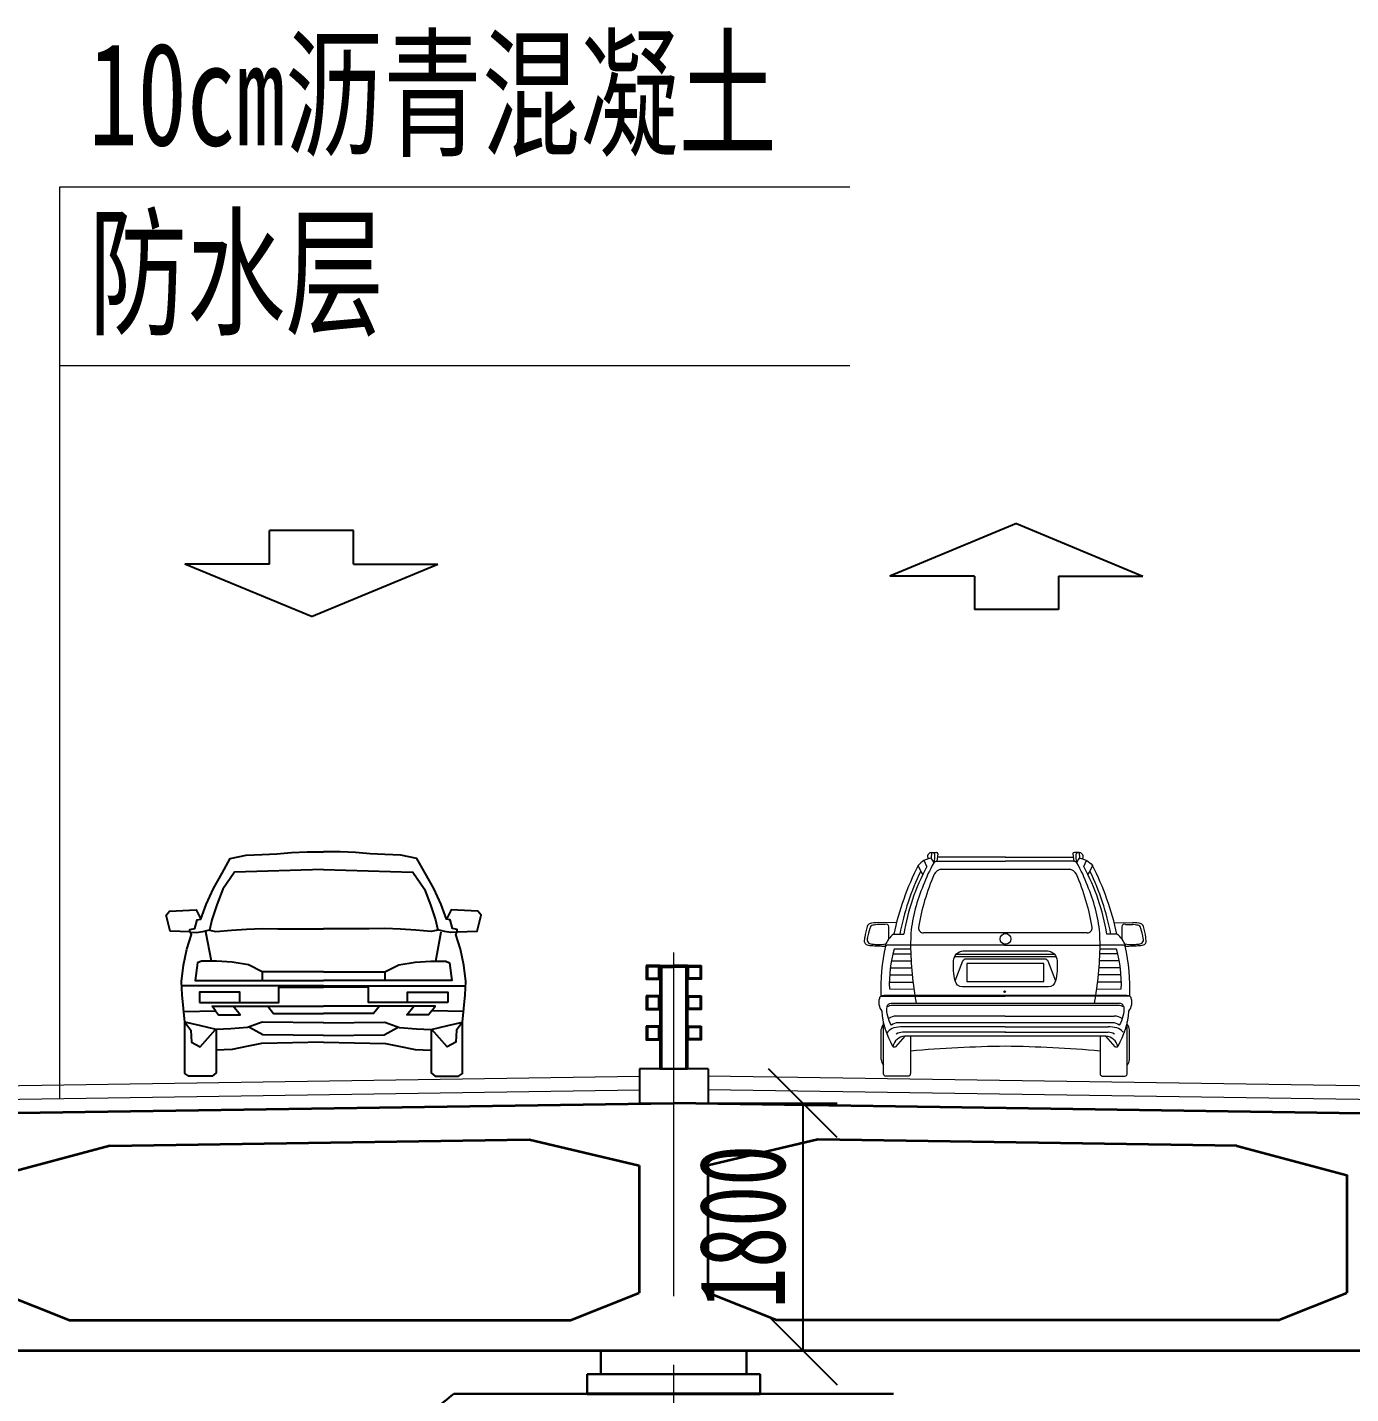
# Model space of a CAD drawing. Extents: x -2611510 to 954358, y -247163 to 181535.
# Drawn here: x 774715 to 784344, y -232535 to -222595 of the extents above; entities that cross this region are included whole.
import ezdxf

# ---------------------------------------------------------------- set-up
doc = ezdxf.new("R2010")
doc.units = 0
doc.linetypes.add('CENTER', pattern=[2, 1.25, -0.25, 0.25, -0.25])
doc.linetypes.add('CONTINOUS', pattern=[0])
doc.layers.get('Defpoints').update_dxf_attribs({"color": 8})
doc.layers.add('Dim', color=4, linetype='Continuous')
doc.layers.add('车', color=4, linetype='Continuous')
for name, color, linetype, lineweight in [('中心线', 2, 'CENTER', 15), ('文字', 7, 'Continuous', 15), ('标注', 3, 'Continuous', 18), ('桥塔结构', 4, 'Continuous', 40), ('结构', 1, 'Continuous', 30), ('结构轮廓', 1, 'Continuous', 35)]:
    doc.layers.add(name, color=color, linetype=linetype, lineweight=lineweight)
doc.styles.add('fs', font='仿宋_GB2312.TTF', dxfattribs={"width": 0.7})
doc.styles.get("Standard").update_dxf_attribs({"font": '仿宋_GB2312.TTF', "width": 0.7})
doc.dimstyles.new('250', dxfattribs={"dimscale": 250, "dimtxt": 2.5, "dimasz": 2, "dimexe": 1, "dimexo": 1, "dimgap": 0, "dimtad": 0, "dimdec": 0, "dimrnd": 0.1, "dimzin": 12, "dimdsep": 46, "dimtxsty": 'Standard', "dimblk": 'OBLIQUE', "dimcen": -1, "dimclrd": 4, "dimclre": 256, "dimclrt": 4, "dimadec": 4, "dimazin": 0, "dimtp": 2, "dimtm": 3, "dimtfac": 0.5, "dimtdec": 0, "dimtmove": 2, "dimatfit": 3, "dimldrblk": 'OBLIQUE', "dimfxl": 5, "dimfxlon": 1, "dimtvp": 0.7, "dimtolj": 1, "dimtzin": 12, "dimarcsym": 0})

# ---------------------------------------------------------------- blocks, each defined once
blk = doc.blocks.new('A$C1F375032')
at = {"layer": '车', "ltscale": 1000}
for p, q in [((-0.838, 1.048), (-0.838, 1.716)), ((-0.838, 1.716), (0.838, 1.716)), ((0.838, 1.048), (0.838, 1.716)), ((0, 0), (-2.524, 1.048)), ((-0.838, 1.048), (-2.524, 1.048)), ((0, 0), (2.524, 1.048)), ((0.838, 1.048), (2.524, 1.048))]:
    blk.add_line(p, q, dxfattribs=at)
blk = doc.blocks.new('CAMRY-F')
at = {"color": 150}
for p, q in [((-0.7183, 0.7507), (-0.7543, 0.9411)), ((0.7471, 0.7507), (0.7831, 0.9411))]:
    blk.add_line(p, q, dxfattribs=at)
for points in [[(0.0154, 0.3473), (-0.3862, 0.3517), (-0.4822, 0.3168), (-0.5914, 0.308), (-0.6874, 0.3036), (-0.7966, 0.33), (-0.8925, 0.3517), (-0.91, 0.5308), (-0.9142, 0.6179), (-0.9013, 0.7228), (-0.8793, 0.8274), (-0.8489, 0.9236), (-0.8576, 0.9409), (-0.9885, 0.9453), (-1.0147, 1.0499), (-0.9927, 1.0763), (-0.8182, 1.0848), (-0.7879, 1.0238), (-0.753, 1.12), (-0.7048, 1.2246), (-0.6479, 1.3249), (-0.5956, 1.421), (-0.4909, 1.4427), (-0.3862, 1.4471), (-0.2903, 1.4515), (-0.1943, 1.4603), (-0.0938, 1.4647), (0.0144, 1.4647)], [(0.0134, 0.3473), (0.4151, 0.3517), (0.511, 0.3168), (0.6202, 0.308), (0.7162, 0.3036), (0.8254, 0.33), (0.9214, 0.3517), (0.9388, 0.5308), (0.943, 0.6179), (0.9301, 0.7228), (0.9081, 0.8274), (0.8778, 0.9236), (0.8865, 0.9409), (1.0173, 0.9453), (1.0435, 1.0499), (1.0215, 1.0763), (0.847, 1.0848), (0.8167, 1.0238), (0.7818, 1.12), (0.7336, 1.2246), (0.6767, 1.3249), (0.6244, 1.421), (0.5197, 1.4427), (0.4151, 1.4471), (0.3191, 1.4515), (0.2232, 1.4603), (0.1227, 1.4647), (0.0144, 1.4647)], [(0.0144, 1.3488), (-0.5675, 1.3315), (-0.6441, 1.2205), (-0.6836, 1.1167), (-0.7158, 1.0205), (-0.7306, 0.9513), (-0.6885, 0.9439), (-0.5876, 0.9513), (-0.4886, 0.9587), (-0.3851, 0.9637), (-0.2838, 0.9612), (0.0144, 0.9612)], [(0.0144, 1.3488), (0.5963, 1.3315), (0.673, 1.2205), (0.7124, 1.1167), (0.7446, 1.0205), (0.7594, 0.9513), (0.7173, 0.9439), (0.6164, 0.9513), (0.5175, 0.9587), (0.4139, 0.9637), (0.3127, 0.9612), (0.0144, 0.9612)], [(-0.8588, 0.939), (-0.8588, 0.9563), (-0.8269, 0.9637), (-0.8121, 1.0205), (-0.7879, 1.0238)], [(0.8876, 0.939), (0.8876, 0.9563), (0.8558, 0.9637), (0.841, 1.0205), (0.8167, 1.0238)], [(-0.8588, 0.939), (-0.8171, 0.9365), (-0.775, 0.9439), (-0.7306, 0.9538)], [(0.8876, 0.939), (0.8459, 0.9365), (0.8038, 0.9439), (0.7594, 0.9538)], [(-0.3862, 0.6791), (-0.4761, 0.7266), (-0.5834, 0.7442), (-0.6858, 0.7492), (-0.7833, 0.7492), (-0.8083, 0.739), (-0.8235, 0.6242), (-0.3856, 0.6242)], [(0.4151, 0.6791), (0.5049, 0.7266), (0.6123, 0.7442), (0.7147, 0.7492), (0.8121, 0.7492), (0.8372, 0.739), (0.8523, 0.6242), (0.4144, 0.6242)], [(0.0144, 0.6791), (-0.3862, 0.6791), (-0.3862, 0.6242), (0.0144, 0.6242)], [(0.0144, 0.6791), (0.4151, 0.6791), (0.4151, 0.6242), (0.0144, 0.6242)], [(0.0144, 0.5893), (-0.9107, 0.5893)], [(-0.5334, 0.4792), (-0.2785, 0.4792), (-0.2785, 0.5791), (0.0144, 0.5791)], [(0.0144, 0.5893), (0.9396, 0.5893)], [(0.5622, 0.4792), (0.3074, 0.4792), (0.3074, 0.5791), (0.0144, 0.5791)], [(-0.8994, 0.4218), (-0.6915, 0.4259), (-0.7135, 0.4564), (0.0144, 0.4564)], [(-0.6915, 0.4259), (-0.6714, 0.3995), (-0.53, 0.3987), (-0.5759, 0.4564)], [(-0.3496, 0.4564), (-0.3119, 0.4086), (0.0144, 0.4086)], [(0.3784, 0.4564), (0.3407, 0.4086), (0.0144, 0.4086)], [(0.9282, 0.4218), (0.7204, 0.4259), (0.7424, 0.4564), (0.0144, 0.4564)], [(0.7204, 0.4259), (0.7003, 0.3995), (0.5588, 0.3987), (0.6047, 0.4564)], [(-0.6874, 0.3036), (-0.6874, 0.0202), (-0.7135, -0.0018), (-0.8664, -0.0018), (-0.8925, 0.0158), (-0.8925, 0.3517)], [(-0.8925, 0.3517), (-0.8531, 0.2992), (-0.8489, 0.2207), (-0.792, 0.1902), (-0.6915, 0.3036)], [(0.0144, 0.2644), (-0.3817, 0.2688), (-0.4693, 0.3168)], [(0.0144, 0.2644), (0.4105, 0.2688), (0.4981, 0.3168)], [(0.7162, 0.3036), (0.7162, 0.0202), (0.7424, -0.0018), (0.8952, -0.0018), (0.9214, 0.0158), (0.9214, 0.3517)], [(0.9214, 0.3517), (0.8819, 0.2992), (0.8778, 0.2207), (0.8209, 0.1902), (0.7204, 0.3036)], [(0.0144, 0.2218), (-0.3904, 0.2122), (-0.478, 0.1946), (-0.5827, 0.1729), (-0.6874, 0.1685)], [(0.0144, 0.2218), (0.4192, 0.2122), (0.5068, 0.1946), (0.6115, 0.1729), (0.7162, 0.1685)]]:
    blk.add_lwpolyline(points, dxfattribs=at)
for points in [[(-0.7958, 0.4792), (-0.5334, 0.4792), (-0.5334, 0.5467), (-0.7958, 0.5467)], [(0.8247, 0.4792), (0.5622, 0.4792), (0.5622, 0.5467), (0.8247, 0.5467)]]:
    blk.add_lwpolyline(points, close=True, dxfattribs=at)
blk = doc.blocks.new('小车')
at = {"layer": '标注', "color": 150}
for p, q in [((-0.4864, 1.2889), (-0.4889, 1.2517)), ((-0.4859, 1.2889), (-0.4543, 1.2889)), ((-0.4432, 1.2812), (-0.4511, 1.2312)), ((0.4435, 1.2812), (0.4514, 1.2312)), ((0.4861, 1.2889), (0.4546, 1.2889)), ((0.4867, 1.2889), (0.4891, 1.2517)), ((-0.5167, 1.1961), (-0.5342, 1.2366)), ((-0.4511, 1.2312), (0, 1.2312)), ((0, 1.2312), (0.0002, 1.2312)), ((0.0001, 1.2581), (0.4471, 1.2581)), ((0.517, 1.1961), (0.5344, 1.2366)), ((-0.717, 0.8273), (-0.8381, 0.8278)), ((-0.7902, 0.8162), (-0.8381, 0.816)), ((0.7173, 0.8273), (0.8384, 0.8278)), ((0.7905, 0.8162), (0.8384, 0.816)), ((-0.9262, 0.6997), (-0.9247, 0.7303)), ((-0.735, 0.7519), (-0.6681, 0.7519)), ((0.0001, 0.76), (-0.5388, 0.76)), ((0.5391, 0.76), (0.0001, 0.76)), ((0.7353, 0.7519), (0.6684, 0.7519)), ((0.9265, 0.6997), (0.9249, 0.7303)), ((-0.6243, 0.6532), (-0.7318, 0.6532)), ((-0.7504, 0.5754), (-0.6184, 0.5754)), ((-0.74, 0.6228), (-0.6223, 0.6228)), ((0.7506, 0.5754), (0.6186, 0.5754)), ((0.7403, 0.6228), (0.6225, 0.6228)), ((-0.7619, 0.4846), (-0.6131, 0.4846)), ((-0.7574, 0.5309), (-0.6161, 0.5309)), ((0.7622, 0.4846), (0.6133, 0.4846)), ((0.7576, 0.5309), (0.6163, 0.5309)), ((-0.7629, 0.3916), (-0.6017, 0.3908)), ((0.764, 0.4354), (0.6077, 0.4354)), ((-0.8198, 0.3429), (0.0001, 0.3429)), ((-0.0026, 0.2975), (0.7515, 0.2975)), ((0.8201, 0.3429), (0.0001, 0.3429)), ((0.0001, 0.213), (-0.7175, 0.213)), ((0.0001, 0.213), (0.7177, 0.213)), ((-0.8184, -0.0733), (-0.8184, 0.1218)), ((-0.8018, -0.1696), (-0.8013, 0.1746)), ((-0.7742, 0.1085), (-0.7804, 0.1006)), ((-0.7742, 0.1085), (-0.7763, 0.1057)), ((-0.7742, 0.1085), (-0.7742, 0.1085)), ((0.0001, 0.1418), (-0.6766, 0.1418)), ((-0.0027, 0.1062), (0.678, 0.1062)), ((0.0001, 0.1418), (0.6768, 0.1418)), ((0.7745, 0.1085), (0.7766, 0.1057)), ((0.7745, 0.1085), (0.7745, 0.1085)), ((0.802, -0.1696), (0.8016, 0.1746)), ((0.8186, -0.0733), (0.8186, 0.1218)), ((-0.6243, 0.0796), (-0.6243, -0.166)), ((0.6246, 0.0796), (0.6246, -0.166)), ((-0.6354, -0.1821), (-0.787, -0.1821)), ((0.6357, -0.1821), (0.7873, -0.1821))]:
    blk.add_line(p, q, dxfattribs=at)
for points in [[(-0.4519, 1.2311, 0.172866), (-0.471, 1.2209, 0.047073), (-0.54, 1.0715, 0.079972), (-0.6214, 0.7594, 0.011505), (-0.6238, 0.6799), (-0.7646, 0.6799, 0.145591), (-0.7889, 0.6733, 0.061623), (-0.8198, 0.3429, 0.061623)], [(-0.5435, 1.1457), (-0.5552, 1.1659), (-0.5738, 1.2045, 0.063342), (-0.7345, 0.7511, 0.063342)], [(0.8201, 0.3429, 0.061623), (0.7892, 0.6733, 0.145591), (0.7648, 0.6799), (0.624, 0.6799, 0.011505), (0.6216, 0.7594, 0.079972), (0.5402, 1.0715, 0.047073), (0.4713, 1.2209, -0.116952), (0.4891, 1.2517, -0.181877), (0.574, 1.2045), (0.5554, 1.1659), (0.5437, 1.1457)], [(0.7348, 0.7511, 0.063342), (0.574, 1.2045, 0.063342)], [(0.602, 0.3908), (0.7632, 0.3916, 0.07958), (0.732, 0.6532), (0.6246, 0.6532)], [(-0.3299, 0.4445), (-0.2801, 0.5756, -0.327516), (-0.259, 0.5892), (0.0001, 0.5892), (0.2593, 0.5892, -0.327516), (0.2804, 0.5756), (0.3302, 0.4445)], [(0.7407, 0.0124, 0.343237), (0.6624, 0.0796), (0.0001, 0.0796), (-0.6621, 0.0796), (-0.7238, 0.0104, -0.537894), (-0.7402, 0.0128, -0.109459), (-0.8116, 0.2457, -0.241867), (-0.8267, 0.3313, -0.331193), (-0.8136, 0.3456, -0.075367), (-0.7926, 0.3508), (0.0001, 0.3508), (0.7928, 0.3508, -0.075367), (0.8139, 0.3456, -0.331193), (0.8269, 0.3313, -0.241867), (0.8119, 0.2457, -0.109459), (0.7404, 0.0128, -0.537894), (0.7241, 0.0104), (0.6624, 0.0796)], [(-0.7789, 0.2748, -0.118814), (-0.7405, 0.2841), (0.0001, 0.2841), (0.7407, 0.2841, -0.118814), (0.7792, 0.2748, -0.156607), (0.7503, 0.1525, 0.178906), (0.7069, 0.1685), (0.0001, 0.1685), (-0.7067, 0.1685, 0.178906), (-0.75, 0.1525, -0.156607), (-0.7789, 0.2748, -0.35687), (-0.7513, 0.2975), (0.0029, 0.2975)], [(0.003, 0.1062), (-0.6778, 0.1062, 0.143263), (-0.7175, 0.0946)], [(0.6246, -0.0175, 0.018849), (0.0001, 0.0136, 0.018849), (-0.6243, -0.0175, 0.018849)]]:
    blk.add_lwpolyline(points, format="xyb", dxfattribs=at)
for points in [[(0.0002, 1.2581), (-0.4469, 1.2581)], [(0.4242, 1.1778), (0.0001, 1.1778), (-0.4239, 1.1778)], [(0.4514, 1.2312), (0.0002, 1.2312)], [(0.0058, 0.6799), (-0.6238, 0.6799)], [(-0.0055, 0.6799), (0.624, 0.6799)], [(-0.332, 0.605), (0.0001, 0.605), (0.3323, 0.605)], [(-0.3237, 0.6192), (0.0001, 0.6192), (0.3239, 0.6192)], [(-0.7638, 0.4354), (-0.6074, 0.4354)]]:
    blk.add_lwpolyline(points, dxfattribs=at)
blk.add_lwpolyline([(-0.3302, 0.4442, -0.069548), (-0.3414, 0.5766, -0.383803), (-0.2766, 0.6411), (0.0001, 0.6411), (0.2769, 0.6411, -0.383803), (0.3416, 0.5766, -0.069548), (0.3305, 0.4442, -0.366402), (0.2833, 0.4042), (0.0001, 0.4042), (-0.2831, 0.4042, -0.366402)], format="xyb", close=True, dxfattribs=at)
blk.add_lwpolyline([(0.2541, 0.5598), (0.0001, 0.5598), (-0.2538, 0.5598), (-0.2538, 0.4401), (0.0001, 0.4401), (0.2541, 0.4401)], close=True, dxfattribs=at)
for centre, radius in [((0.0012, 0.7204), 0.0355), ((-0.0045, 0.373), 0.00548)]:
    blk.add_circle(centre, radius, dxfattribs=at)
for centre, radius, start, end in [((-0.4821, 1.2635), 0.0298, 173.20188, 212.22354), ((-0.4895, 1.2644), 0.0223, 139.4552, 173.20188), ((-0.4856, 1.261), 0.0276, 112.49063, 139.4552), ((-0.4834, 1.2559), 0.0331, 94.23428, 112.49063), ((-0.4843, 1.2676), 0.0213, 51.47848, 94.23428), ((-0.4952, 1.2539), 0.0389, 34.57054, 51.47848), ((-0.7462, 1.2698), 0.283, 350.71649, 1.22274), ((-0.4543, 1.2772), 0.0117, 18.05417, 90), ((0.4546, 1.2772), 0.0117, 90, 161.94583), ((0.4955, 1.2539), 0.0389, 128.52152, 145.42946), ((0.7465, 1.2698), 0.283, 178.77726, 189.28351), ((0.4846, 1.2676), 0.0213, 85.76572, 128.52152), ((0.4837, 1.2559), 0.0331, 67.50937, 85.76572), ((0.4858, 1.261), 0.0276, 40.5448, 67.50937), ((0.4898, 1.2644), 0.0223, 6.79812, 40.5448), ((0.4824, 1.2635), 0.0298, 327.77646, 6.79812), ((0.7237, 0.5254), 1.4102, 151.59818, 170.75513), ((-0.4686, 1.1152), 0.1379, 98.45258, 139.68504), ((-0.5448, 1.1987), 0.077, 16.77715, 43.45938), ((-0.4158, 1.1226), 0.0571, 95.81379, 156.13205), ((0.4161, 1.1226), 0.0571, 23.86795, 84.18621), ((0.4475, 1.1992), 0.0322, 42.42122, 81.65142), ((-0.7234, 0.5254), 1.4102, 9.24487, 28.40182), ((0.9677, 0.428), 1.6938, 154.14146, 169.00562), ((0.8264, 0.5729), 1.4155, 156.13205, 170.91528), ((-0.8262, 0.5729), 1.4155, 9.08472, 23.86795), ((-0.9675, 0.428), 1.6938, 10.99438, 25.85854), ((-0.8872, 0.7985), 0.0221, 107.05328, 169.1728), ((-0.8388, 0.6409), 0.1869, 89.78944, 107.05328), ((-0.8666, 0.7865), 0.025, 101.42302, 172.23563), ((-0.4494, -1.8338), 2.6781, 98.34632, 99.08467), ((-0.7842, 0.7992), 0.0178, 1.52875, 115.4928), ((0.7844, 0.7992), 0.0178, 64.5072, 178.47125), ((0.8391, 0.6409), 0.1869, 72.94672, 90.21056), ((0.4496, -1.8338), 2.6781, 80.91533, 81.65368), ((0.8668, 0.7865), 0.025, 7.76437, 78.57698), ((0.8874, 0.7985), 0.0221, 10.8272, 72.94672), ((-0.6402, 0.7061), 0.2855, 160.22337, 175.13141), ((-0.8835, 0.7146), 0.0267, 158.60112, 230.23749), ((-0.5209, 0.6588), 0.393, 160.53139, 170.40257), ((-0.6379, 0.6231), 0.1614, 127.00433, 160.44647), ((-2.5818, 0.7512), 1.816, 359.08395, 1.52875), ((-0.5388, 0.7927), 0.0327, 173.43936, 270), ((0.5391, 0.7927), 0.0327, 270, 6.56064), ((0.6381, 0.6231), 0.1614, 19.55353, 52.99567), ((2.582, 0.7512), 1.816, 178.47125, 180.91605), ((0.5211, 0.6588), 0.393, 9.59743, 19.46861), ((0.8837, 0.7146), 0.0267, 309.76251, 21.39888), ((0.6405, 0.7061), 0.2855, 4.86859, 19.77663), ((-0.9019, 0.7045), 0.0248, 191.31759, 232.6477), ((-0.8811, 0.7627), 0.0857, 245.30706, 268.13386), ((-0.8702, 0.7509), 0.0645, 241.93784, 269.43866), ((-0.7757, 2.2193), 1.5461, 265.98391, 269.50915), ((-0.8337, 0.9506), 0.2667, 261.99226, 269.01428), ((-0.8361, 1.0362), 0.3523, 269.64519, 278.19522), ((0.0694, 0.4252), 0.833, 164.11569, 182.31584), ((2.0291, 0.7419), 2.6542, 181.33713, 189.63934), ((-2.0288, 0.7419), 2.6542, 350.36066, 358.66287), ((0.8364, 1.0362), 0.3523, 261.80478, 270.35481), ((0.7759, 2.2193), 1.5461, 270.49085, 274.01609), ((0.8339, 0.9506), 0.2667, 270.98572, 278.00774), ((0.8705, 0.7509), 0.0645, 270.56134, 298.06216), ((0.8814, 0.7627), 0.0857, 271.86614, 294.69294), ((0.9022, 0.7045), 0.0248, 307.3523, 348.68241), ((0.7515, 0.2692), 0.0282, 11.4402, 90), ((-0.7175, 0.128), 0.0849, 90, 126.62338), ((0.7177, 0.128), 0.0849, 53.37662, 90), ((-0.7484, 0.1106), 0.0709, 138.39662, 170.88292), ((-0.7145, 0.0604), 0.0767, 104.06684, 141.14776), ((-0.6766, -0.0911), 0.2328, 90, 104.06684), ((0.6768, -0.0911), 0.2328, 75.93316, 90), ((0.678, 0.0325), 0.0737, 57.38844, 90), ((0.7148, 0.0604), 0.0767, 38.85224, 75.93316), ((0.7486, 0.1106), 0.0709, 9.11708, 41.60338), ((-0.6582, -0.0043), 0.084, 92.69398, 168.47051), ((-0.7253, -0.0557), 0.0947, 190.72534, 215.53027), ((0.7255, -0.0557), 0.0947, 324.46973, 349.27466), ((-0.787, -0.1671), 0.0149, 189.48477, 270), ((-0.6415, -0.166), 0.0171, 290.69395, 0), ((0.6417, -0.166), 0.0171, 180, 249.30605), ((0.7873, -0.1671), 0.0149, 270, 350.51523)]:
    blk.add_arc(centre, radius, start, end, dxfattribs=at)
blk = doc.blocks.new('_Oblique')
at = {"color": 0, "linetype": 'ByBlock', "lineweight": -2}
blk.add_line((-0.5, -0.5), (0.5, 0.5), dxfattribs=at)
blk = doc.blocks.new('*D103')
at = {"layer": 'Defpoints', "color": 0, "transparency": 16777216}
for p in [(779418.2, -230421), (779418.2, -232221), (780357.2, -232221)]:
    blk.add_point(p, dxfattribs=at)
at = {"layer": 'Dim', "lineweight": -2, "transparency": 16777216}
for p, q in [((779668.2, -230421), (780607.2, -230421)), ((779668.2, -232221), (780607.2, -232221))]:
    blk.add_line(p, q, dxfattribs=at)
at = {"layer": 'Dim', "color": 4, "lineweight": -2, "transparency": 16777216}
blk.add_line((780357.2, -230421), (780357.2, -232221), dxfattribs=at)
at = {"layer": 'Dim', "color": 4, "lineweight": -2, "transparency": 16777216, "xscale": 500, "yscale": 500, "zscale": 500}
for p, rotation in [((780357.2, -230421), 90), ((780357.2, -232221), 270)]:
    blk.add_blockref('_Oblique', p, dxfattribs=dict(at, rotation=rotation))
at = {"layer": 'Dim', "color": 4, "transparency": 16777216, "insert": (779919.7, -231321), "char_height": 625, "attachment_point": 5, "rotation": 90}
blk.add_mtext('\\A1;1800', dxfattribs=at)
blk = doc.blocks.new('37.5m')
at = {"layer": '结构轮廓'}
for p, q in [((-18751.9, 1518.7), (0, 1800)), ((18751.9, 1518.7), (0, 1800)), ((-4100, 1488.5), (-1050, 1534.3)), ((-1050, 1534.3), (-250, 1346.3)), ((1050, 1534.3), (250, 1346.3)), ((4100, 1488.5), (1050, 1534.3)), ((-4100, 1488.5), (-4900, 1276.5)), ((4100, 1488.5), (4900, 1276.5)), ((-250, 1346.3), (-250, 419.9)), ((250, 1346.3), (250, 419.9)), ((4900, 1276.6), (4900, 419.9)), ((-4400, 220), (-4900, 420)), ((-750, 220), (-250, 420)), ((750, 220), (250, 420)), ((4400, 220), (4900, 420)), ((-4400, 220), (-750, 220)), ((4400, 220), (750, 220)), ((-14986.1, 0), (14986.1, 0))]:
    blk.add_line(p, q, dxfattribs=at)

msp = doc.modelspace()

# ---------------------------------------------------------------- linework, layer by layer
at = {"color": 1}
for p, q in [((779318.2, -229421), (779418.2, -229421)), ((779318.2, -229421), (779318.2, -230171)), ((779318.2, -229433), (779418.2, -229433)), ((779330.2, -229433), (779330.2, -230171)), ((779518.2, -229421), (779418.2, -229421)), ((779518.2, -229433), (779418.2, -229433)), ((779506.2, -229433), (779506.2, -230171)), ((779518.2, -229421), (779518.2, -230171)), ((779668.2, -230171), (779168.2, -230171)), ((779168.2, -230171), (779168.2, -230421)), ((779318.2, -230171), (779518.2, -230171)), ((779668.2, -230171), (779668.2, -230421)), ((779168.2, -230421), (779668.2, -230421))]:
    msp.add_line(p, q, dxfattribs=at)
at = {"color": 1, "elevation": 0}
for points in [[(779218.2, -229421), (779218.2, -229521), (779318.2, -229521), (779318.2, -229421), (779218.2, -229421)], [(779618.2, -229421), (779618.2, -229521), (779518.2, -229521), (779518.2, -229421), (779618.2, -229421)], [(779218.2, -229641), (779218.2, -229741), (779318.2, -229741), (779318.2, -229641), (779218.2, -229641)], [(779618.2, -229641), (779618.2, -229741), (779518.2, -229741), (779518.2, -229641), (779618.2, -229641)], [(779218.2, -229861), (779218.2, -229961), (779318.2, -229961), (779318.2, -229861), (779218.2, -229861)], [(779618.2, -229861), (779618.2, -229961), (779518.2, -229961), (779518.2, -229861), (779618.2, -229861)]]:
    msp.add_lwpolyline(points, dxfattribs=at)
for points in [[(779226.2, -229429), (779226.2, -229513), (779310.2, -229513), (779310.2, -229429)], [(779610.2, -229429), (779610.2, -229513), (779526.2, -229513), (779526.2, -229429)], [(779226.2, -229649), (779226.2, -229733), (779310.2, -229733), (779310.2, -229649)], [(779610.2, -229649), (779610.2, -229733), (779526.2, -229733), (779526.2, -229649)], [(779226.2, -229869), (779226.2, -229953), (779310.2, -229953), (779310.2, -229869)], [(779610.2, -229869), (779610.2, -229953), (779526.2, -229953), (779526.2, -229869)]]:
    msp.add_lwpolyline(points, close=True, dxfattribs=at)
at = {"layer": '中心线', "ltscale": 2000}
msp.add_line((779416.3, -229325.2), (779416.3, -247162.8), dxfattribs=at)
at = {"layer": '文字'}
for p, q in [((774950.5, -230388.1), (774950.5, -223754.6)), ((774950.5, -223754.6), (780700.2, -223754.6)), ((774950.5, -225054.6), (780700.2, -225054.6))]:
    msp.add_line(p, q, dxfattribs=at)
at = {"layer": '标注'}
for p, q in [((767666.3, -230397.3), (779168.2, -230224.8)), ((779416.3, -230221.1), (779414.4, -230221)), ((779416.3, -230221.1), (779418.2, -230221)), ((791166.3, -230397.3), (779668.2, -230224.8)), ((767666.3, -230497.3), (779168.2, -230324.8)), ((779416.3, -230321.1), (779414.4, -230321)), ((779416.3, -230321.1), (779418.2, -230321)), ((791166.3, -230497.3), (779668.2, -230324.8)), ((760666.3, -230702.3), (779418.2, -230421)), ((768166.3, -230589.8), (779418.2, -230421)), ((798166.3, -230702.3), (779414.4, -230421))]:
    msp.add_line(p, q, dxfattribs=at)
at = {"layer": '桥塔结构'}
msp.add_line((778788.2, -232535.3), (780048.2, -232535.3), dxfattribs=at)
at = {"layer": '结构', "linetype": 'CONTINOUS'}
for p, q in [((778888.2, -232221), (779948.2, -232221)), ((778888.2, -232221), (779948.2, -232221)), ((778888.2, -232393.3), (778888.2, -232221)), ((779948.2, -232393.3), (779948.2, -232221)), ((780048.2, -232393.3), (778788.2, -232393.3)), ((778788.2, -232535.3), (778788.2, -232393.3)), ((780048.2, -232535.3), (780048.2, -232393.3)), ((777818.2, -232535.3), (781018.2, -232535.3))]:
    msp.add_line(p, q, dxfattribs=at)
msp.add_spline([(777818.2, -232535.3), (777579.7, -232781.8), (777917.5, -233594), (778367.8, -234243.7), (778518.2, -235133)], degree=3, dxfattribs=at)

# ---------------------------------------------------------------- block references
for name, p, xscale, yscale, zscale in [('CAMRY-F', (776854.5, -230224.2), 1114.105263154488, 1114.105263154488, 1114.105263154488), ('小车', (781830.9, -230023.4), 1105.263157899026, 1105.263157899026, 1105.263157899026)]:
    msp.add_blockref(name, p, dxfattribs=dict(xscale=xscale, yscale=yscale, zscale=zscale))
at = {"layer": '文字'}
msp.add_blockref('37.5m', (779416.3, -232221.1), dxfattribs=at)
at = {"layer": '标注', "color": 7, "xscale": 364.7368421079591, "yscale": 364.7368421079591, "zscale": 364.7368421079591, "rotation": 180}
msp.add_blockref('A$C1F375032', (781911.8, -226205.4), dxfattribs=at)
at = {"layer": '标注', "color": 7, "xscale": -364.7368421079591, "yscale": 364.7368421079591, "zscale": 364.7368421052631}
msp.add_blockref('A$C1F375032', (776781.9, -226882.6), dxfattribs=at)

# ---------------------------------------------------------------- texts
at = {"layer": '标注', "color": 7, "style": 'fs', "width": 0.7}
for s, p in [('10cm沥青混凝土', (775160.5, -223454.6)), ('防水层', (775160.5, -224754.6))]:
    msp.add_text(s, height=750, rotation=360, dxfattribs=at).set_placement(p)

# ---------------------------------------------------------------- dimensions: what is measured, and where the dimension line sits
at = {"layer": 'Dim'}
dim = msp.add_linear_dim(base=(780357.2, -232221), p1=(779418.2, -230421), p2=(779418.2, -232221), angle=90, dimstyle='250', override={"dimblk": 'Oblique'}, dxfattribs=at)
dim.commit()
dim.dimension.update_dxf_attribs({"geometry": '*D103', "text_midpoint": (779919.7, -231321)})

doc.saveas('drawing.dxf')
